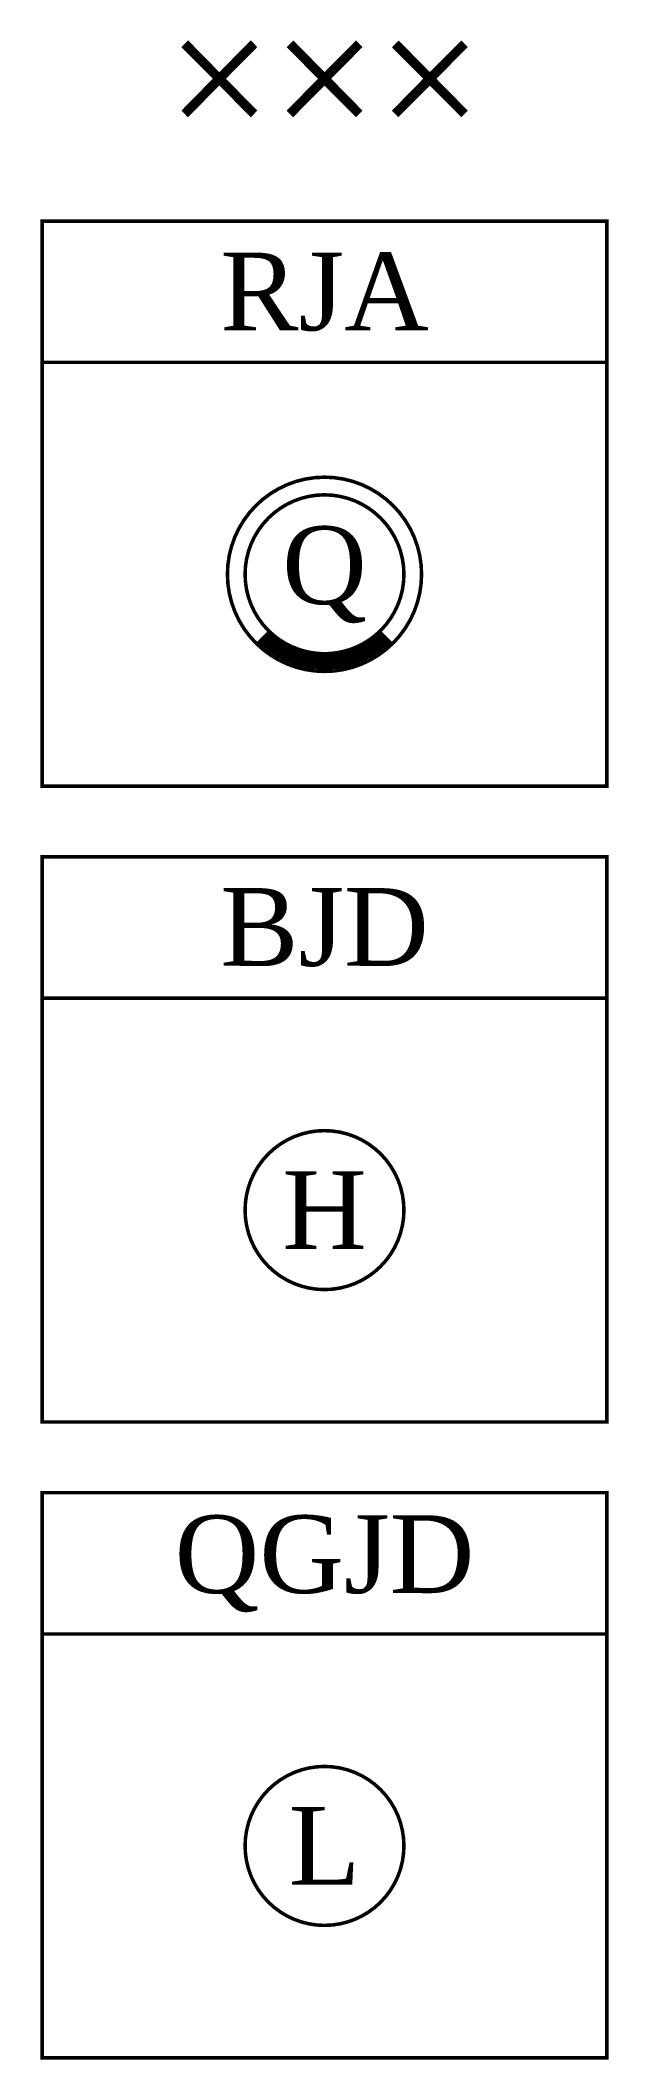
# Model space of a CAD drawing. Header units: millimetres. Extents: x -8.1 to 8.1, y -0.1 to 57.1.
import ezdxf
from ezdxf.enums import TextEntityAlignment as Align

# ---------------------------------------------------------------- set-up
doc = ezdxf.new("R2010")
doc.units = ezdxf.units.MM
doc.linetypes.add('DASHED', pattern=[0.75, 0.5, -0.25])
doc.linetypes.add('DOT', pattern=[0.25, 0, -0.25])
doc.styles.add('CHINESE', font='TIMES.TTF')

msp = doc.modelspace()

# ---------------------------------------------------------------- linework, layer by layer
at = {"color": 8, "linetype": 'DASHED', "const_width": 0.1}
for points in [[(-8, 36), (8, 36), (8, 52), (-8, 52)], [(-8, 18), (8, 18), (8, 34), (-8, 34)], [(-8, 0), (8, 0), (8, 16), (-8, 16)]]:
    msp.add_lwpolyline(points, close=True, dxfattribs=at)
at = {"color": 253, "linetype": 'DOT'}
for points in [[(-8, 36), (8, 36), (8, 52), (-8, 52)], [(-8, 18), (8, 18), (8, 34), (-8, 34)], [(-8, 0), (8, 0), (8, 16), (-8, 16)]]:
    msp.add_lwpolyline(points, close=True, dxfattribs=at)
at = {"color": 8, "linetype": 'DASHED', "const_width": 0.1}
for points in [[(-8, 48), (8, 48)], [(-8, 30), (8, 30)], [(-8, 12), (8, 12)]]:
    msp.add_lwpolyline(points, dxfattribs=at)
at = {"color": 8, "const_width": 0.1}
for points in [[(-2.75, 42, 1), (2.75, 42, 1)], [(-2.25, 42, 1), (2.25, 42, 1)], [(-2.25, 24, 1), (2.25, 24, 1)], [(-2.25, 6, 1), (2.25, 6, 1)]]:
    msp.add_lwpolyline(points, format="xyb", close=True, dxfattribs=at)
at = {"color": 8, "const_width": 0.5}
msp.add_lwpolyline([(-1.732, 40.268, 0.414214), (1.732, 40.268, 0.414214)], format="xyb", dxfattribs=at)

# ---------------------------------------------------------------- texts
at = {"color": 8, "style": 'CHINESE'}
for s, height, p in [('×××', 3.5, (0, 56)), ('RJA', 2.2, (0, 50)), ('Q', 2.2, (0, 42)), ('BJD', 2.2, (0, 32)), ('H', 2.2, (0, 24)), ('QGJD', 2.2, (0, 14)), ('L', 2.2, (0, 6))]:
    msp.add_text(s, height=height, dxfattribs=at).set_placement(p, align=Align.MIDDLE)

doc.saveas('drawing.dxf')
